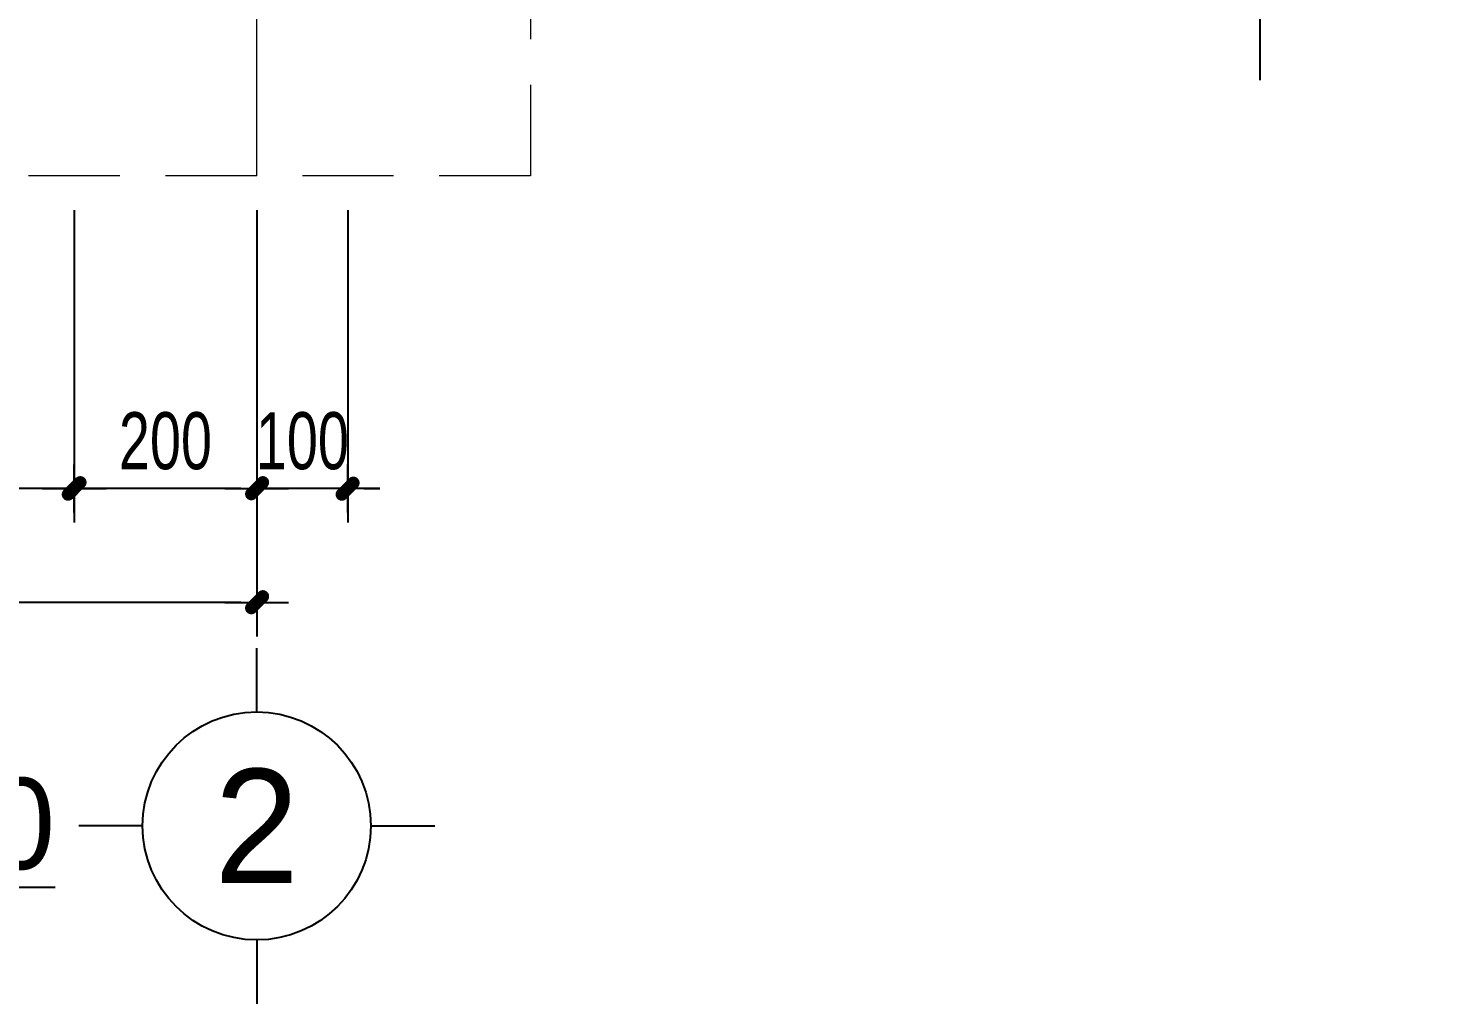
# Model space of a CAD drawing. Header units: inches. Extents: x 88947 to 296847, y 35049 to 161062.
# Drawn here: x 211662 to 213206, y 73413 to 74483 of the extents above; entities that cross this region are included whole.
import ezdxf
from ezdxf.enums import TextEntityAlignment as Align

# ---------------------------------------------------------------- set-up
doc = ezdxf.new("R2010")
doc.units = ezdxf.units.IN
doc.header["$MEASUREMENT"] = 0
doc.header["$PDMODE"] = 1
for name, pattern in [('ACAD_ISO03W100', [30, 12, -18]), ('CENTER', [50.8, 31.75, -6.35, 6.35, -6.35]), ('DASHED', [0.75, 0.5, -0.25])]:
    doc.linetypes.add(name, pattern=pattern)
for name, color, linetype, lineweight in [('A-Dims', 145, 'Continuous', 25), ('DIM', 7, 'Continuous', 25), ('GHICHU', 40, 'Continuous', 18), ('KHUNG 2', 144, 'Continuous', 18), ('TRUC', 252, 'ACAD_ISO03W100', 13)]:
    doc.layers.add(name, color=color, linetype=linetype, lineweight=lineweight)
doc.layers.add('text', color=2, linetype='Continuous')
doc.styles.add('FRANKO', font='VFRANKO.TTF')
doc.styles.add('VHELVEN', font='VHELVEN.TTF')
doc.styles.add('VNCENTURYH', font='VHAVAN.TTF')
doc.styles.add('VNI-HELVE-CONDENSE', font='VNARIAL.TTF', dxfattribs={"width": 0.7})
doc.dimstyles.new('TAS-50', dxfattribs={"dimscale": 25, "dimtxt": 2.5, "dimasz": 0.7, "dimexe": 1.5, "dimexo": 1.5, "dimgap": 0.8, "dimtad": 1, "dimdec": 0, "dimzin": 3, "dimdsep": 46, "dimtxsty": 'VNI-HELVE-CONDENSE', "dimblk": 'TICK', "dimcen": 2.5, "dimclrt": 71, "dimazin": 2, "dimtfac": 0.75, "dimtdec": 0, "dimtix": 1, "dimtmove": 2, "dimatfit": 2, "dimldrblk": 'TICK123', "dimfxl": 1.5, "dimtolj": 1, "dimtzin": 0, "dimarcsym": 0})

# ---------------------------------------------------------------- blocks, each defined once
blk = doc.blocks.new('TRUCCOT')
for p, q in [((0, -140), (0, 0)), ((-250, -390), (-390, -390)), ((250, -390), (390, -390)), ((0, -640), (0, -780))]:
    blk.add_line(p, q)
blk.add_circle((0, -390), 250)
at = {"layer": 'GHICHU', "style": 'VHELVEN'}
blk.add_attdef('TRUC', text='', height=280, dxfattribs=at).set_placement((0, -390), align=Align.MIDDLE_CENTER)
blk = doc.blocks.new('TICK')
at = {"layer": 'A-Dims', "color": 1}
for p, q in [((0, 1.5), (0, -1.5)), ((-2, 0), (2, 0))]:
    blk.add_line(p, q, dxfattribs=at)
at = {"layer": 'A-Dims', "color": 1, "const_width": 0.788}
blk.add_lwpolyline([(-0.334, -0.349), (0.383, 0.378)], dxfattribs=at)
at = {"layer": 'A-Dims', "color": 1, "const_width": 0.394}
for points in [[(0.244, 0.517, -0.414214), (0.523, 0.517, -1)], [(0.523, 0.517, -0.414214), (0.523, 0.238, -1)], [(-0.473, -0.21, 0.414214), (-0.473, -0.488, 1)], [(-0.473, -0.488, 0.414214), (-0.195, -0.488, 1)]]:
    blk.add_lwpolyline(points, format="xyb", dxfattribs=at)
blk = doc.blocks.new('*D1434')
at = {"layer": 'Defpoints', "color": 0}
for p in [(211912.2, 74320.5), (212012.2, 74320.5), (211912.2, 73977.9)]:
    blk.add_point(p, dxfattribs=at)
at = {"layer": 'DIM', "color": 0, "lineweight": -2}
for p, q in [((211912.2, 74283), (211912.2, 73940.4)), ((212012.2, 74283), (212012.2, 73940.4)), ((211894.7, 73977.9), (211877.2, 73977.9)), ((212012.2, 73977.9), (211912.2, 73977.9)), ((212029.7, 73977.9), (212047.2, 73977.9))]:
    blk.add_line(p, q, dxfattribs=at)
at = {"layer": 'DIM', "color": 0, "lineweight": -2, "xscale": 17.5, "yscale": 17.5, "zscale": 17.5}
blk.add_blockref('TICK', (211912.2, 73977.9), dxfattribs=at)
at = {"layer": 'DIM', "color": 0, "lineweight": -2, "xscale": 17.5, "yscale": 17.5, "zscale": 17.5, "rotation": 180}
blk.add_blockref('TICK', (212012.2, 73977.9), dxfattribs=at)
at = {"layer": 'DIM', "color": 71, "insert": (211962.2, 74029.8), "char_height": 62.5, "attachment_point": 5, "style": 'VNI-HELVE-CONDENSE'}
blk.add_mtext('\\A1;100', dxfattribs=at)
blk = doc.blocks.new('TICK123')
at = {"layer": 'A-Dims', "color": 1}
blk.add_lwpolyline([(0.046, 0, 0, 0.84, 0), (-2.111, 0, 8.4, 8.4, 0)], format="xyseb", dxfattribs=at)
blk = doc.blocks.new('*D1435')
at = {"layer": 'Defpoints', "color": 0}
for p in [(211712.2, 74320.5), (211912.2, 74320.5), (211712.2, 73977.9)]:
    blk.add_point(p, dxfattribs=at)
at = {"layer": 'DIM', "color": 0, "lineweight": -2}
for p, q in [((211712.2, 74283), (211712.2, 73940.4)), ((211912.2, 74283), (211912.2, 73940.4)), ((211894.7, 73977.9), (211729.7, 73977.9))]:
    blk.add_line(p, q, dxfattribs=at)
at = {"layer": 'DIM', "color": 0, "lineweight": -2, "xscale": 17.5, "yscale": 17.5, "zscale": 17.5, "rotation": 180}
blk.add_blockref('TICK', (211712.2, 73977.9), dxfattribs=at)
at = {"layer": 'DIM', "color": 0, "lineweight": -2, "xscale": 17.5, "yscale": 17.5, "zscale": 17.5}
blk.add_blockref('TICK', (211912.2, 73977.9), dxfattribs=at)
at = {"layer": 'DIM', "color": 71, "insert": (211812.2, 74029.8), "char_height": 62.5, "attachment_point": 5, "style": 'VNI-HELVE-CONDENSE'}
blk.add_mtext('\\A1;200', dxfattribs=at)
blk = doc.blocks.new('*D1436')
at = {"layer": 'Defpoints', "color": 0}
for p in [(209112.2, 74320.5), (211712.2, 74320.5), (209112.2, 73977.9)]:
    blk.add_point(p, dxfattribs=at)
at = {"layer": 'DIM', "color": 0, "lineweight": -2}
for p, q in [((209112.2, 74283), (209112.2, 73940.4)), ((211712.2, 74283), (211712.2, 73940.4)), ((211694.7, 73977.9), (209129.7, 73977.9))]:
    blk.add_line(p, q, dxfattribs=at)
at = {"layer": 'DIM', "color": 0, "lineweight": -2, "xscale": 17.5, "yscale": 17.5, "zscale": 17.5, "rotation": 180}
blk.add_blockref('TICK', (209112.2, 73977.9), dxfattribs=at)
at = {"layer": 'DIM', "color": 0, "lineweight": -2, "xscale": 17.5, "yscale": 17.5, "zscale": 17.5}
blk.add_blockref('TICK', (211712.2, 73977.9), dxfattribs=at)
at = {"layer": 'DIM', "color": 71, "insert": (210412.2, 74029.8), "char_height": 62.5, "attachment_point": 5, "style": 'VNI-HELVE-CONDENSE'}
blk.add_mtext('\\A1;2600', dxfattribs=at)
blk = doc.blocks.new('*D1438')
at = {"layer": 'Defpoints', "color": 0}
for p in [(211912.2, 74320.5), (208812.2, 74270.5), (208812.2, 73852.9)]:
    blk.add_point(p, dxfattribs=at)
at = {"layer": 'DIM', "color": 0, "lineweight": -2}
for p, q in [((211912.2, 74283), (211912.2, 73815.4)), ((208812.2, 74233), (208812.2, 73815.4)), ((211894.7, 73852.9), (208829.7, 73852.9))]:
    blk.add_line(p, q, dxfattribs=at)
at = {"layer": 'DIM', "color": 0, "lineweight": -2, "xscale": 17.5, "yscale": 17.5, "zscale": 17.5, "rotation": 180}
blk.add_blockref('TICK', (208812.2, 73852.9), dxfattribs=at)
at = {"layer": 'DIM', "color": 0, "lineweight": -2, "xscale": 17.5, "yscale": 17.5, "zscale": 17.5}
blk.add_blockref('TICK', (211912.2, 73852.9), dxfattribs=at)
at = {"layer": 'DIM', "color": 71, "insert": (210362.2, 73904.8), "char_height": 62.5, "attachment_point": 5, "style": 'VNI-HELVE-CONDENSE'}
blk.add_mtext('\\A1;3100', dxfattribs=at)

msp = doc.modelspace()

# ---------------------------------------------------------------- linework, layer by layer
at = {"layer": 'KHUNG 2', "linetype": 'DASHED', "ltscale": 200}
msp.add_lwpolyline([(208612.2, 76220.5), (212212.2, 76220.5), (212212.2, 74320.5), (208612.2, 74320.5)], close=True, dxfattribs=at)
at = {"layer": 'TRUC', "linetype": 'CENTER', "ltscale": 10}
msp.add_lwpolyline([(211912.2, 74320.5), (211912.2, 76220.5)], dxfattribs=at)

# ---------------------------------------------------------------- block references
at = {"layer": 'DIM'}
ref = msp.add_blockref('TRUCCOT', (213011.2, 74815.5), dxfattribs=dict(at, xscale=0.5, yscale=0.5, zscale=0.5))
ref.add_attrib('TRUC', 'B', dxfattribs={"layer": 'GHICHU', "height": 125, "style": 'FRANKO'}).set_placement((213011.2, 74620.5), align=Align.MIDDLE_CENTER)
ref = msp.add_blockref('TRUCCOT', (211912.2, 73802.9), dxfattribs=dict(at, xscale=0.5, yscale=0.5, zscale=0.5))
ref.add_attrib('TRUC', '2', dxfattribs={"layer": 'GHICHU', "height": 125, "style": 'FRANKO'}).set_placement((211912.2, 73607.9), align=Align.MIDDLE_CENTER)

# ---------------------------------------------------------------- texts
at = {"layer": 'text', "insert": (209203.9, 73685.6), "char_height": 125, "width": 6721.758, "attachment_point": 1, "style": 'VNCENTURYH'}
msp.add_mtext('{\\fVNI-Franko|b0|i0|c0|p2;\\LMAËT BAÈNG BAN COÂNG 1 \\H0.8x;TL: 1/50}', dxfattribs=at)

# ---------------------------------------------------------------- dimensions: what is measured, and where the dimension line sits
at = {"layer": 'DIM'}
for base, p1, p2, picture, middle in [((208812.2, 73852.9), (211912.2, 74320.5), (208812.2, 74270.5), '*D1438', (210362.2, 73904.8)), ((209112.2, 73977.9), (211712.2, 74320.5), (209112.2, 74320.5), '*D1436', (210412.2, 74029.8)), ((211712.2, 73977.9), (211912.2, 74320.5), (211712.2, 74320.5), '*D1435', (211812.2, 74029.8)), ((211912.2, 73977.9), (212012.2, 74320.5), (211912.2, 74320.5), '*D1434', (211962.2, 74029.8))]:
    dim = msp.add_linear_dim(base=base, p1=p1, p2=p2, dimstyle='TAS-50', dxfattribs=at)
    dim.commit()
    dim.dimension.update_dxf_attribs({"geometry": picture, "text_midpoint": middle})

doc.saveas('drawing.dxf')
